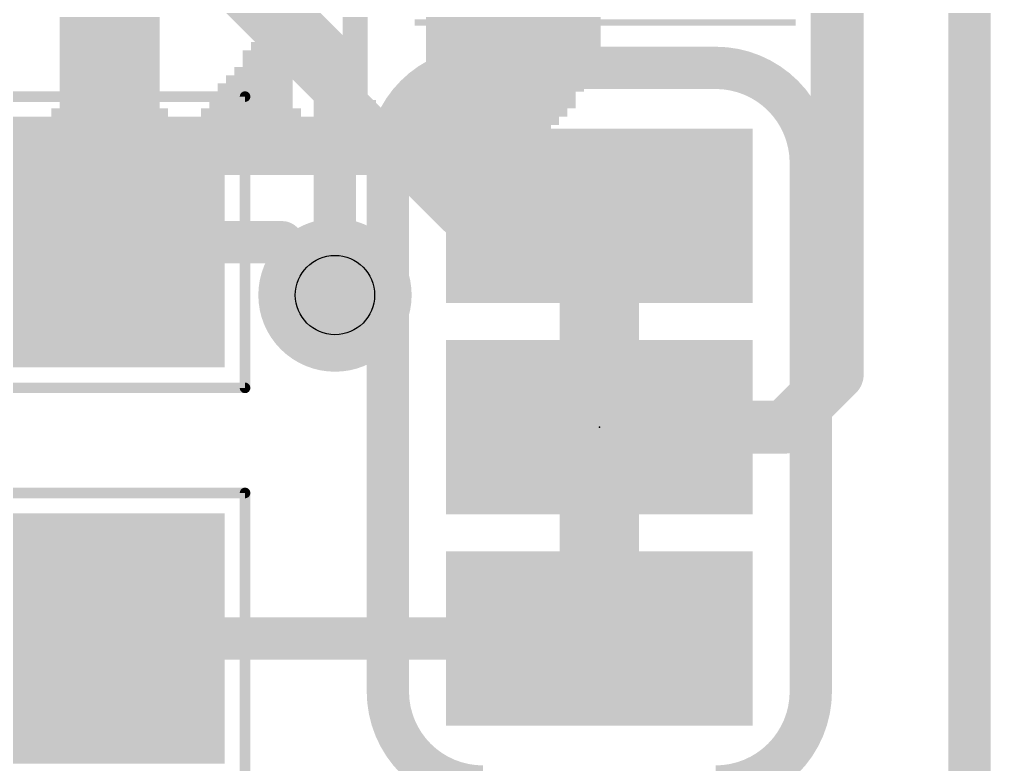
# Model space of a CAD drawing. Extents: x -39 to 68, y -12 to 30.
# Drawn here: x 20.836 to 25.502, y 3.204 to 6.786 of the extents above; entities that cross this region are included whole.
import ezdxf

# ---------------------------------------------------------------- set-up
doc = ezdxf.new("R2010")
doc.units = 0
for name, color, linetype in [('1', 12, 'CONTINUOUS'), ('16', 132, 'CONTINUOUS'), ('18', 110, 'CONTINUOUS'), ('20', 31, 'CONTINUOUS'), ('21', 41, 'CONTINUOUS'), ('22', 40, 'CONTINUOUS'), ('23', 53, 'CONTINUOUS'), ('29', 253, 'CONTINUOUS'), ('31', 253, 'CONTINUOUS'), ('39', 12, 'CONTINUOUS'), ('44', 253, 'CONTINUOUS'), ('51', 53, 'CONTINUOUS')]:
    doc.layers.add(name, color=color, linetype=linetype)

# ---------------------------------------------------------------- blocks, each defined once
blk = doc.blocks.new('RECT')
blk.add_solid([(-0.5, -0.5), (0.5, -0.5), (-0.5, 0.5), (0.5, 0.5)])
blk = doc.blocks.new('ROUNDV')
at = {"const_width": 0.5}
blk.add_lwpolyline([(0, -0.25, 1), (0, 0.25, 1), (0, -0.25)], format="xyb", dxfattribs=at)

msp = doc.modelspace()

# ---------------------------------------------------------------- linework, layer by layer
at = {"layer": '1'}
for points, const_width in [([(25.4, 25.4), (25.4, 0)], 0.2032), ([(24.765, 5.08), (24.765, 7.62)], 0.254), ([(22.948, 5.842), (21.17, 7.62)], 0.2032), ([(23.622, 5.842), (22.948, 5.842)], 0.2032), ([(23.622, 4.826), (23.622, 5.842)], 0.254), ([(23.622, 4.826), (23.622, 5.842)], 0.254), ([(23.622, 4.826), (23.622, 5.842)], 0.254), ([(22.098, 5.715), (21.17, 5.715)], 0.2032), ([(22.098, 5.715), (22.352, 5.461)], 0.2032), ([(24.511, 4.826), (24.765, 5.08)], 0.254), ([(23.622, 4.826), (23.622, 3.81)], 0.254), ([(23.622, 4.826), (23.622, 3.81)], 0.254), ([(23.622, 4.826), (24.511, 4.826)], 0.254), ([(21.17, 3.81), (23.2156, 3.81)], 0.2032), ([(23.2156, 3.81), (23.622, 3.81)], 0.2032), ([(24.13, 3.81), (23.2156, 3.81)], 0.2032), ([(23.622, 3.81), (24.13, 3.81)], 0.2032)]:
    msp.add_lwpolyline(points, dxfattribs=dict(at, const_width=const_width))
for points, const_width in [([(22.948, 5.8928, 1), (22.948, 5.7912)], 0.1016), ([(22.9121, 5.8061, 1), (22.9839, 5.8779)], 0.1016), ([(23.6855, 5.842, 1), (23.5585, 5.842)], 0.127), ([(23.6855, 5.842, 1), (23.5585, 5.842)], 0.127), ([(23.6855, 5.842, 1), (23.5585, 5.842)], 0.127), ([(23.622, 5.7912, 1), (23.622, 5.8928)], 0.1016), ([(21.17, 5.7658, 1), (21.17, 5.6642)], 0.1016), ([(22.1339, 5.7509, 1), (22.0621, 5.6791)], 0.1016), ([(22.098, 5.6642, 1), (22.098, 5.7658)], 0.1016), ([(22.3161, 5.4251, 1), (22.3879, 5.4969)], 0.1016), ([(24.8099, 5.0351, 1), (24.7201, 5.1249)], 0.127), ([(24.7015, 5.08, 1), (24.8285, 5.08)], 0.127), ([(23.6855, 4.826, 1), (23.5585, 4.826)], 0.127), ([(23.6855, 4.826, 1), (23.5585, 4.826)], 0.127), ([(23.622, 4.8895, 1), (23.622, 4.7625)], 0.127), ([(24.511, 4.7625, 1), (24.511, 4.8895)], 0.127), ([(24.4661, 4.8709, 1), (24.5559, 4.7811)], 0.127), ([(23.5585, 4.826, 1), (23.6855, 4.826)], 0.127), ([(23.5585, 4.826, 1), (23.6855, 4.826)], 0.127), ([(23.5585, 4.826, 1), (23.6855, 4.826)], 0.127), ([(21.17, 3.8608, 1), (21.17, 3.7592)], 0.1016), ([(23.2156, 3.8608, 1), (23.2156, 3.7592)], 0.1016), ([(23.2156, 3.8608, 1), (23.2156, 3.7592)], 0.1016), ([(23.2156, 3.7592, 1), (23.2156, 3.8608)], 0.1016), ([(23.5585, 3.81, 1), (23.6855, 3.81)], 0.127), ([(23.5585, 3.81, 1), (23.6855, 3.81)], 0.127), ([(23.622, 3.8608, 1), (23.622, 3.7592)], 0.1016), ([(23.622, 3.7592, 1), (23.622, 3.8608)], 0.1016), ([(24.13, 3.7592, 1), (24.13, 3.8608)], 0.1016), ([(24.13, 3.7592, 1), (24.13, 3.8608)], 0.1016)]:
    msp.add_lwpolyline(points, format="xyb", dxfattribs=dict(at, const_width=const_width))
at = {"layer": '16', "const_width": 0.2032}
for points in [[(25.4, 0), (25.4, 25.4)], [(21.082, 7.874), (22.352, 6.604)], [(22.352, 6.604), (22.352, 5.461)]]:
    msp.add_lwpolyline(points, dxfattribs=at)
at = {"layer": '16', "const_width": 0.1016}
for points in [[(22.4028, 6.604, 1), (22.3012, 6.604)], [(22.3161, 6.5681, 1), (22.3879, 6.6399)], [(22.3012, 5.461, 1), (22.4028, 5.461)]]:
    msp.add_lwpolyline(points, format="xyb", dxfattribs=at)
at = {"layer": '20', "const_width": 0.2032}
msp.add_lwpolyline([(25.4, 0), (25.4, 25.4)], dxfattribs=at)
at = {"layer": '21'}
for points, const_width in [([(23.0632, 6.5532, 0.4142), (22.606, 6.096)], 0.2032), ([(23.0632, 6.604, 1), (23.0632, 6.5024)], 0.1016), ([(23.0632, 6.5024, 1), (23.0632, 6.604)], 0.1016), ([(24.638, 6.096, 0.4142), (24.1808, 6.5532)], 0.2032), ([(24.1808, 6.604, 1), (24.1808, 6.5024)], 0.1016), ([(24.1808, 6.5024, 1), (24.1808, 6.604)], 0.1016), ([(22.6568, 6.096, 1), (22.5552, 6.096)], 0.1016), ([(24.6888, 6.096, 1), (24.5872, 6.096)], 0.1016), ([(22.5552, 6.096, 1), (22.6568, 6.096)], 0.1016), ([(24.5872, 6.096, 1), (24.6888, 6.096)], 0.1016), ([(22.606, 3.556, 0.4142), (23.0632, 3.0988)], 0.2032), ([(22.6568, 3.556, 1), (22.5552, 3.556)], 0.1016), ([(24.1808, 3.0988, 0.4142), (24.638, 3.556)], 0.2032), ([(24.6888, 3.556, 1), (24.5872, 3.556)], 0.1016), ([(22.5552, 3.556, 1), (22.6568, 3.556)], 0.1016), ([(24.5872, 3.556, 1), (24.6888, 3.556)], 0.1016)]:
    msp.add_lwpolyline(points, format="xyb", dxfattribs=dict(at, const_width=const_width))
at = {"layer": '21', "const_width": 0.2032}
for points in [[(23.0632, 6.5532), (24.1808, 6.5532)], [(22.606, 3.556), (22.606, 6.096)], [(24.638, 6.096), (24.638, 3.556)]]:
    msp.add_lwpolyline(points, dxfattribs=at)
at = {"layer": '23'}
msp.add_point((23.622, 4.826), dxfattribs=at)
at = {"layer": '29', "const_width": 0.127}
for points in [[(23.495, 5.1435), (23.495, 5.5245)], [(23.495, 5.5245), (23.749, 5.5245)], [(23.749, 5.5245), (23.749, 5.1435)], [(23.495, 5.461), (23.749, 5.461)], [(23.495, 5.334), (23.749, 5.334)], [(23.495, 5.207), (23.749, 5.207)], [(23.749, 5.1435), (23.495, 5.1435)], [(23.495, 4.1275), (23.495, 4.5085)], [(23.495, 4.5085), (23.749, 4.5085)], [(23.749, 4.5085), (23.749, 4.1275)], [(23.495, 4.445), (23.749, 4.445)], [(23.495, 4.318), (23.749, 4.318)], [(23.495, 4.191), (23.749, 4.191)], [(23.749, 4.1275), (23.495, 4.1275)]]:
    msp.add_lwpolyline(points, dxfattribs=at)
at = {"layer": '29', "const_width": 0.0635}
for points in [[(23.495, 5.5563, 1), (23.495, 5.4928)], [(23.5267, 5.5245, 1), (23.4633, 5.5245)], [(23.7808, 5.5245, 1), (23.7173, 5.5245)], [(23.749, 5.4928, 1), (23.749, 5.5563)], [(23.495, 5.4928, 1), (23.495, 5.4293)], [(23.749, 5.4293, 1), (23.749, 5.4928)], [(23.495, 5.3658, 1), (23.495, 5.3023)], [(23.749, 5.3023, 1), (23.749, 5.3658)], [(23.495, 5.2387, 1), (23.495, 5.1753)], [(23.749, 5.1753, 1), (23.749, 5.2387)], [(23.495, 5.1753, 1), (23.495, 5.1118)], [(23.749, 5.1118, 1), (23.749, 5.1753)], [(23.4633, 5.1435, 1), (23.5267, 5.1435)], [(23.7173, 5.1435, 1), (23.7808, 5.1435)], [(23.495, 4.5403, 1), (23.495, 4.4768)], [(23.5267, 4.5085, 1), (23.4633, 4.5085)], [(23.7808, 4.5085, 1), (23.7173, 4.5085)], [(23.749, 4.4768, 1), (23.749, 4.5403)], [(23.495, 4.4768, 1), (23.495, 4.4133)], [(23.749, 4.4133, 1), (23.749, 4.4768)], [(23.495, 4.3498, 1), (23.495, 4.2863)], [(23.749, 4.2863, 1), (23.749, 4.3498)], [(23.495, 4.2227, 1), (23.495, 4.1593)], [(23.749, 4.1593, 1), (23.749, 4.2227)], [(23.495, 4.1593, 1), (23.495, 4.0958)], [(23.4633, 4.1275, 1), (23.5267, 4.1275)], [(23.7173, 4.1275, 1), (23.7808, 4.1275)], [(23.749, 4.0958, 1), (23.749, 4.1593)]]:
    msp.add_lwpolyline(points, format="xyb", dxfattribs=at)
at = {"layer": '39', "const_width": 0.0508}
for points in [[(18.72, 6.415), (21.92, 6.415)], [(21.92, 6.415), (21.92, 5.015)], [(21.92, 5.015), (18.72, 5.015)], [(18.72, 4.51), (21.92, 4.51)], [(21.92, 4.51), (21.92, 3.11)]]:
    msp.add_lwpolyline(points, dxfattribs=at)
at = {"layer": '39', "const_width": 0.0254}
for points in [[(21.9327, 6.415, 1), (21.9073, 6.415)], [(21.92, 6.4023, 1), (21.92, 6.4277)], [(21.92, 5.0023, 1), (21.92, 5.0277)], [(21.9073, 5.015, 1), (21.9327, 5.015)], [(21.9327, 4.51, 1), (21.9073, 4.51)], [(21.92, 4.4973, 1), (21.92, 4.5227)]]:
    msp.add_lwpolyline(points, format="xyb", dxfattribs=at)
at = {"layer": '44'}
msp.add_circle((22.352, 5.461), 0.1905, dxfattribs=at)

# ---------------------------------------------------------------- block references
at = {"layer": '1', "xscale": 1.1}
for p in [(21.17, 5.715), (21.17, 3.81)]:
    msp.add_blockref('RECT', p, dxfattribs=at)
at = {"layer": '1', "xscale": 0.635, "yscale": 1.27, "rotation": 270}
for p in [(23.622, 5.842), (23.622, 4.826), (23.622, 3.81)]:
    msp.add_blockref('RECT', p, dxfattribs=at)
at = {"layer": '18', "xscale": 0.7366, "yscale": 0.7366}
msp.add_blockref('ROUNDV', (22.352, 5.461), dxfattribs=at)
msp.add_blockref('ROUNDV', (22.352, 5.461), dxfattribs=at)
at = {"layer": '21', "xscale": 1.83, "yscale": 0.03}
msp.add_blockref('RECT', (23.65, 6.771), dxfattribs=at)
at = {"layer": '22', "yscale": 0.04, "rotation": 180}
for p, xscale in [((21.269, 6.778), 0.48), ((22.089, 6.778), 0.12), ((22.449, 6.778), 0.12), ((23.209, 6.778), 0.84), ((21.269, 6.738), 0.48), ((22.089, 6.738), 0.12), ((22.449, 6.738), 0.12), ((23.209, 6.738), 0.84), ((21.269, 6.698), 0.48), ((21.269, 6.658), 0.48), ((22.049, 6.658), 0.2), ((22.069, 6.698), 0.16), ((22.449, 6.698), 0.12), ((22.449, 6.658), 0.12), ((23.209, 6.698), 0.84), ((23.209, 6.658), 0.84), ((21.269, 6.618), 0.48), ((22.029, 6.618), 0.24), ((22.449, 6.618), 0.12), ((23.189, 6.618), 0.8), ((21.269, 6.578), 0.48), ((22.029, 6.578), 0.24), ((22.449, 6.578), 0.12), ((23.189, 6.578), 0.8), ((21.269, 6.538), 0.48), ((22.009, 6.538), 0.28), ((22.449, 6.538), 0.12), ((23.189, 6.538), 0.8), ((21.269, 6.498), 0.48), ((21.989, 6.498), 0.32), ((22.449, 6.498), 0.12), ((23.169, 6.498), 0.76), ((21.269, 6.458), 0.48), ((21.969, 6.458), 0.36), ((22.449, 6.458), 0.12), ((23.169, 6.458), 0.76), ((21.269, 6.418), 0.48), ((21.269, 6.378), 0.48), ((21.949, 6.378), 0.4), ((21.969, 6.418), 0.36), ((22.449, 6.418), 0.12), ((22.469, 6.378), 0.16), ((23.129, 6.378), 0.76), ((23.149, 6.418), 0.72), ((21.269, 6.338), 0.56), ((21.949, 6.338), 0.48), ((22.469, 6.338), 0.16), ((23.109, 6.338), 0.72), ((21.609, 6.298), 3.64), ((21.609, 6.258), 3.56), ((21.609, 6.218), 3.48), ((21.609, 6.178), 3.4), ((21.609, 6.138), 3.24), ((21.609, 6.098), 3.08), ((21.609, 6.058), 2.84)]:
    msp.add_blockref('RECT', p, dxfattribs=dict(at, xscale=xscale))
at = {"layer": '29', "xscale": 1.3032, "yscale": 1.2032}
for p in [(21.17, 5.715), (21.17, 3.81)]:
    msp.add_blockref('RECT', p, dxfattribs=at)
at = {"layer": '29', "xscale": 0.8382, "yscale": 1.4732, "rotation": 270}
for p in [(23.622, 5.842), (23.622, 4.826), (23.622, 3.81)]:
    msp.add_blockref('RECT', p, dxfattribs=at)
at = {"layer": '31', "xscale": 1.1}
for p in [(21.17, 5.715), (21.17, 3.81)]:
    msp.add_blockref('RECT', p, dxfattribs=at)
at = {"layer": '51', "xscale": 0.5001, "yscale": 0.95}
for p in [(20.9002, 5.7201), (20.9002, 3.8151)]:
    msp.add_blockref('RECT', p, dxfattribs=at)

doc.saveas('drawing.dxf')
